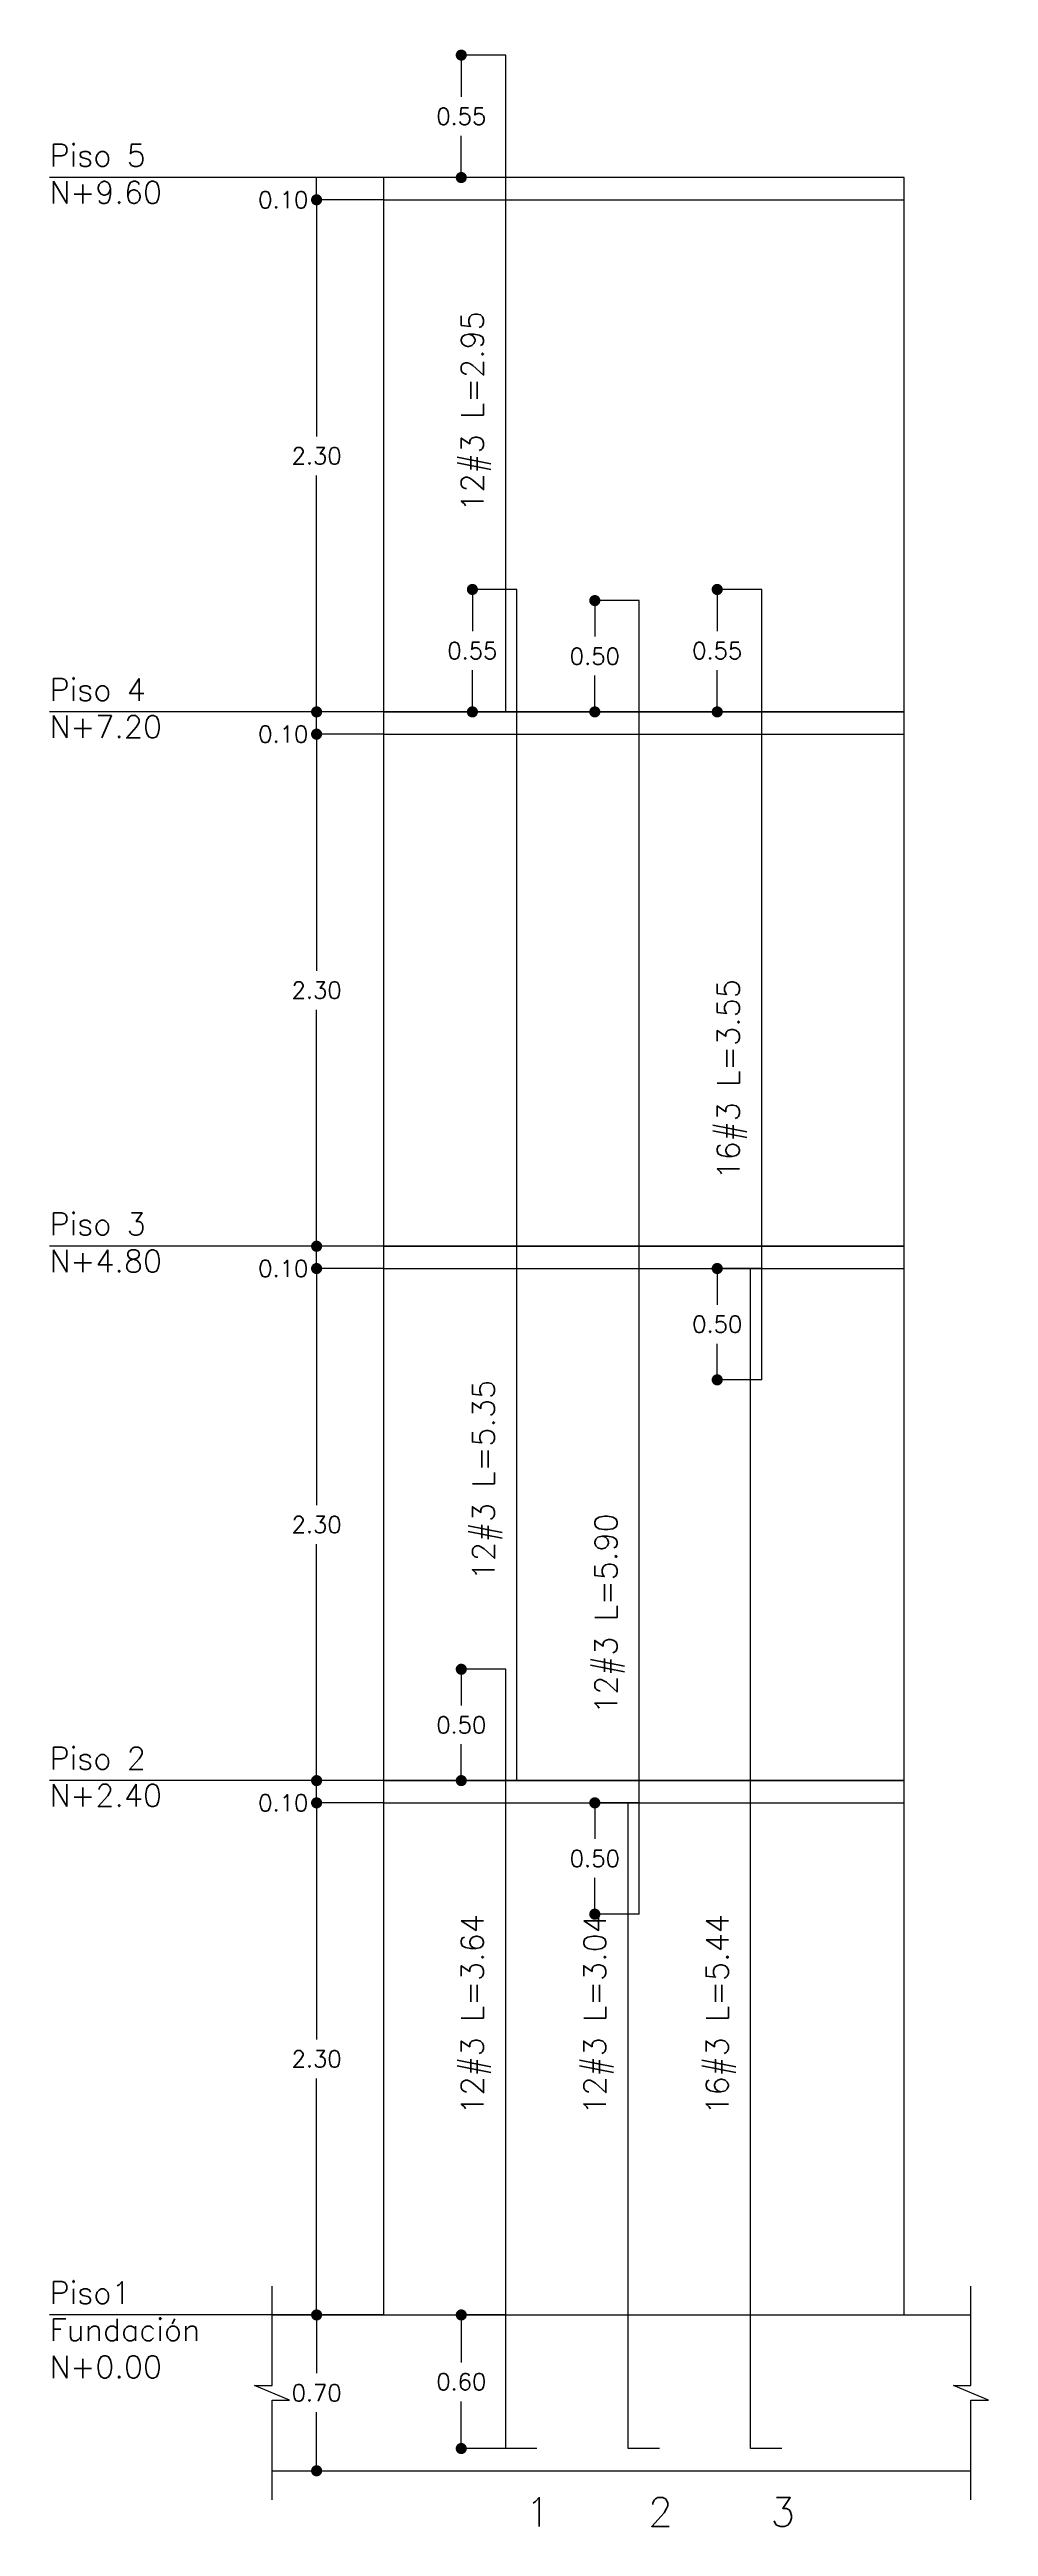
# Model space of a CAD drawing. Header units: millimetres. Extents: x -99999999 to 100000000, y -41 to 20.
# Drawn here: x 86.61 to 90.83, y -0.95 to 10.18 of the extents above; entities that cross this region are included whole.
import ezdxf

# ---------------------------------------------------------------- set-up
doc = ezdxf.new("R2010")
doc.units = ezdxf.units.MM
doc.header["$LTSCALE"] = 0.01
doc.header["$PDMODE"] = 3
for name, color, linetype in [('FC_BORDES', 4, 'Continuous'), ('FC_COTAS', 1, 'Continuous'), ('FC_ET_VSMM', 3, 'Continuous'), ('FC_LINEA CORTE', 1, 'Continuous'), ('FC_R-100', 12, 'Continuous'), ('FC_R-80', 11, 'Continuous'), ('FC_REFUERZO', 5, 'Continuous')]:
    doc.layers.add(name, color=color, linetype=linetype)
doc.styles.add('FC_TEXT', font='romans.shx', dxfattribs={"height": 0.002})
doc.styles.add('FC_TEXT1', font='romans.shx')
doc.dimstyles.new('FC_COTAS', dxfattribs={"dimtxt": 0.0015, "dimasz": 0.001, "dimexe": 0, "dimexo": 0, "dimgap": 0.001, "dimtad": 1, "dimtih": 1, "dimtoh": 1, "dimzin": 0, "dimdsep": 46, "dimtxsty": 'FC_TEXT1', "dimblk": 'DOT', "dimcen": 0.09, "dimclrd": 256, "dimclre": 256, "dimclrt": 256, "dimadec": 0, "dimazin": 0, "dimtfac": 1, "dimtix": 1, "dimtmove": 2, "dimatfit": 3, "dimfxl": 1.002, "dimtolj": 1, "dimtzin": 0, "dimlwd": -1, "dimarcsym": 0})

# ---------------------------------------------------------------- blocks, each defined once
blk = doc.blocks.new('_Dot')
at = {"color": 0, "linetype": 'ByBlock', "lineweight": -2}
blk.add_line((-0.5, 0), (-1, 0), dxfattribs=at)
at = {"color": 0, "linetype": 'ByBlock', "const_width": 0.5}
blk.add_lwpolyline([(-0.25, 0, 1), (0.25, 0, 1)], format="xyb", close=True, dxfattribs=at)
blk = doc.blocks.new('*D624')
at = {"layer": 'Defpoints', "color": 0, "ltscale": 0.6, "transparency": 16777216}
for p in [(87.81, 0), (87.81, -0.7), (87.81, -0.7)]:
    blk.add_point(p, dxfattribs=at)
at = {"layer": 'FC_COTAS', "ltscale": 0.6, "transparency": 16777216}
for p, q in [((87.81, -0.05), (87.81, -0.262)), ((87.81, -0.65), (87.81, -0.437))]:
    blk.add_line(p, q, dxfattribs=at)
at = {"layer": 'FC_COTAS', "ltscale": 0.6, "transparency": 16777216, "xscale": 0.05, "yscale": 0.05, "zscale": 0.05}
for p, rotation in [((87.81, 0), 90), ((87.81, -0.7), 270)]:
    blk.add_blockref('_Dot', p, dxfattribs=dict(at, rotation=rotation))
at = {"layer": 'FC_COTAS', "ltscale": 0.6, "transparency": 16777216, "insert": (87.81, -0.35), "char_height": 0.075, "attachment_point": 5, "style": 'FC_TEXT1'}
blk.add_mtext('\\A1;0.70', dxfattribs=at)
blk = doc.blocks.new('*U311')
at = {"layer": 'FC_LINEA CORTE'}
blk.add_lwpolyline([(0, -0.0096), (0, -0.00067), (0.00157, -0.00067), (-0.00157, 0.00067), (0, 0.00067), (0, 0.0096)], dxfattribs=at)
blk = doc.blocks.new('*D626')
at = {"layer": 'Defpoints', "color": 0, "ltscale": 0.6, "transparency": 16777216}
for p in [(87.81, 2.3), (88.11, 2.3), (88.11, 0)]:
    blk.add_point(p, dxfattribs=at)
at = {"layer": 'FC_COTAS', "lineweight": -2, "ltscale": 0.6, "transparency": 16777216}
for p, q in [((88.11, 2.3), (87.81, 2.3)), ((88.11, 0), (87.81, 0))]:
    blk.add_line(p, q, dxfattribs=at)
at = {"layer": 'FC_COTAS', "ltscale": 0.6, "transparency": 16777216}
for p, q in [((87.81, 2.25), (87.81, 1.237)), ((87.81, 0.05), (87.81, 1.062))]:
    blk.add_line(p, q, dxfattribs=at)
at = {"layer": 'FC_COTAS', "ltscale": 0.6, "transparency": 16777216, "xscale": 0.05, "yscale": 0.05, "zscale": 0.05}
for p, rotation in [((87.81, 2.3), 90), ((87.81, 0), 270)]:
    blk.add_blockref('_Dot', p, dxfattribs=dict(at, rotation=rotation))
at = {"layer": 'FC_COTAS', "ltscale": 0.6, "transparency": 16777216, "insert": (87.81, 1.15), "char_height": 0.075, "attachment_point": 5, "style": 'FC_TEXT1'}
blk.add_mtext('\\A1;2.30', dxfattribs=at)
blk = doc.blocks.new('*D627')
at = {"layer": 'Defpoints', "color": 0, "ltscale": 0.6, "transparency": 16777216}
for p in [(87.81, 2.4), (88.11, 2.4), (88.11, 2.3)]:
    blk.add_point(p, dxfattribs=at)
at = {"layer": 'FC_COTAS', "lineweight": -2, "ltscale": 0.6, "transparency": 16777216}
for p, q in [((88.11, 2.4), (87.81, 2.4)), ((88.11, 2.3), (87.81, 2.3))]:
    blk.add_line(p, q, dxfattribs=at)
at = {"layer": 'FC_COTAS', "ltscale": 0.6, "transparency": 16777216}
blk.add_line((87.81, 2.3), (87.81, 2.4), dxfattribs=at)
at = {"layer": 'FC_COTAS', "ltscale": 0.6, "transparency": 16777216, "insert": (87.66, 2.3), "char_height": 0.075, "attachment_point": 5, "style": 'FC_TEXT1'}
blk.add_mtext('\\A1;0.10', dxfattribs=at)
blk = doc.blocks.new('*D628')
at = {"layer": 'Defpoints', "color": 0, "ltscale": 0.6, "transparency": 16777216}
for p in [(87.81, 4.7), (88.11, 4.7), (88.11, 2.4)]:
    blk.add_point(p, dxfattribs=at)
at = {"layer": 'FC_COTAS', "lineweight": -2, "ltscale": 0.6, "transparency": 16777216}
for p, q in [((88.11, 4.7), (87.81, 4.7)), ((88.11, 2.4), (87.81, 2.4))]:
    blk.add_line(p, q, dxfattribs=at)
at = {"layer": 'FC_COTAS', "ltscale": 0.6, "transparency": 16777216}
for p, q in [((87.81, 4.65), (87.81, 3.637)), ((87.81, 2.45), (87.81, 3.462))]:
    blk.add_line(p, q, dxfattribs=at)
at = {"layer": 'FC_COTAS', "ltscale": 0.6, "transparency": 16777216, "xscale": 0.05, "yscale": 0.05, "zscale": 0.05}
for p, rotation in [((87.81, 4.7), 90), ((87.81, 2.4), 270)]:
    blk.add_blockref('_Dot', p, dxfattribs=dict(at, rotation=rotation))
at = {"layer": 'FC_COTAS', "ltscale": 0.6, "transparency": 16777216, "insert": (87.81, 3.55), "char_height": 0.075, "attachment_point": 5, "style": 'FC_TEXT1'}
blk.add_mtext('\\A1;2.30', dxfattribs=at)
blk = doc.blocks.new('*D629')
at = {"layer": 'Defpoints', "color": 0, "ltscale": 0.6, "transparency": 16777216}
for p in [(87.81, 4.8), (88.11, 4.8), (88.11, 4.7)]:
    blk.add_point(p, dxfattribs=at)
at = {"layer": 'FC_COTAS', "lineweight": -2, "ltscale": 0.6, "transparency": 16777216}
for p, q in [((88.11, 4.8), (87.81, 4.8)), ((88.11, 4.7), (87.81, 4.7))]:
    blk.add_line(p, q, dxfattribs=at)
at = {"layer": 'FC_COTAS', "ltscale": 0.6, "transparency": 16777216}
blk.add_line((87.81, 4.7), (87.81, 4.8), dxfattribs=at)
at = {"layer": 'FC_COTAS', "ltscale": 0.6, "transparency": 16777216, "insert": (87.66, 4.7), "char_height": 0.075, "attachment_point": 5, "style": 'FC_TEXT1'}
blk.add_mtext('\\A1;0.10', dxfattribs=at)
blk = doc.blocks.new('*D630')
at = {"layer": 'Defpoints', "color": 0, "ltscale": 0.6, "transparency": 16777216}
for p in [(87.81, 7.1), (88.11, 7.1), (88.11, 4.8)]:
    blk.add_point(p, dxfattribs=at)
at = {"layer": 'FC_COTAS', "lineweight": -2, "ltscale": 0.6, "transparency": 16777216}
for p, q in [((88.11, 7.1), (87.81, 7.1)), ((88.11, 4.8), (87.81, 4.8))]:
    blk.add_line(p, q, dxfattribs=at)
at = {"layer": 'FC_COTAS', "ltscale": 0.6, "transparency": 16777216}
for p, q in [((87.81, 7.05), (87.81, 6.037)), ((87.81, 4.85), (87.81, 5.862))]:
    blk.add_line(p, q, dxfattribs=at)
at = {"layer": 'FC_COTAS', "ltscale": 0.6, "transparency": 16777216, "xscale": 0.05, "yscale": 0.05, "zscale": 0.05}
for p, rotation in [((87.81, 7.1), 90), ((87.81, 4.8), 270)]:
    blk.add_blockref('_Dot', p, dxfattribs=dict(at, rotation=rotation))
at = {"layer": 'FC_COTAS', "ltscale": 0.6, "transparency": 16777216, "insert": (87.81, 5.95), "char_height": 0.075, "attachment_point": 5, "style": 'FC_TEXT1'}
blk.add_mtext('\\A1;2.30', dxfattribs=at)
blk = doc.blocks.new('*D631')
at = {"layer": 'Defpoints', "color": 0, "ltscale": 0.6, "transparency": 16777216}
for p in [(87.81, 7.2), (88.11, 7.2), (88.11, 7.1)]:
    blk.add_point(p, dxfattribs=at)
at = {"layer": 'FC_COTAS', "lineweight": -2, "ltscale": 0.6, "transparency": 16777216}
for p, q in [((88.11, 7.2), (87.81, 7.2)), ((88.11, 7.1), (87.81, 7.1))]:
    blk.add_line(p, q, dxfattribs=at)
at = {"layer": 'FC_COTAS', "ltscale": 0.6, "transparency": 16777216}
blk.add_line((87.81, 7.1), (87.81, 7.2), dxfattribs=at)
at = {"layer": 'FC_COTAS', "ltscale": 0.6, "transparency": 16777216, "insert": (87.66, 7.1), "char_height": 0.075, "attachment_point": 5, "style": 'FC_TEXT1'}
blk.add_mtext('\\A1;0.10', dxfattribs=at)
blk = doc.blocks.new('*D632')
at = {"layer": 'Defpoints', "color": 0, "ltscale": 0.6, "transparency": 16777216}
for p in [(87.81, 9.5), (88.11, 9.5), (88.11, 7.2)]:
    blk.add_point(p, dxfattribs=at)
at = {"layer": 'FC_COTAS', "lineweight": -2, "ltscale": 0.6, "transparency": 16777216}
for p, q in [((88.11, 9.5), (87.81, 9.5)), ((88.11, 7.2), (87.81, 7.2))]:
    blk.add_line(p, q, dxfattribs=at)
at = {"layer": 'FC_COTAS', "ltscale": 0.6, "transparency": 16777216}
for p, q in [((87.81, 9.45), (87.81, 8.437)), ((87.81, 7.25), (87.81, 8.262))]:
    blk.add_line(p, q, dxfattribs=at)
at = {"layer": 'FC_COTAS', "ltscale": 0.6, "transparency": 16777216, "xscale": 0.05, "yscale": 0.05, "zscale": 0.05}
for p, rotation in [((87.81, 9.5), 90), ((87.81, 7.2), 270)]:
    blk.add_blockref('_Dot', p, dxfattribs=dict(at, rotation=rotation))
at = {"layer": 'FC_COTAS', "ltscale": 0.6, "transparency": 16777216, "insert": (87.81, 8.35), "char_height": 0.075, "attachment_point": 5, "style": 'FC_TEXT1'}
blk.add_mtext('\\A1;2.30', dxfattribs=at)
blk = doc.blocks.new('*D633')
at = {"layer": 'Defpoints', "color": 0, "ltscale": 0.6, "transparency": 16777216}
for p in [(87.81, 9.6), (88.11, 9.6), (88.11, 9.5)]:
    blk.add_point(p, dxfattribs=at)
at = {"layer": 'FC_COTAS', "lineweight": -2, "ltscale": 0.6, "transparency": 16777216}
for p, q in [((88.11, 9.6), (87.81, 9.6)), ((88.11, 9.5), (87.81, 9.5))]:
    blk.add_line(p, q, dxfattribs=at)
at = {"layer": 'FC_COTAS', "ltscale": 0.6, "transparency": 16777216}
blk.add_line((87.81, 9.5), (87.81, 9.6), dxfattribs=at)
at = {"layer": 'FC_COTAS', "ltscale": 0.6, "transparency": 16777216, "insert": (87.66, 9.5), "char_height": 0.075, "attachment_point": 5, "style": 'FC_TEXT1'}
blk.add_mtext('\\A1;0.10', dxfattribs=at)
blk = doc.blocks.new('*D634')
at = {"layer": 'Defpoints', "color": 0, "ltscale": 0.6, "transparency": 16777216}
for p in [(88.66, 0), (88.46, 0), (88.66, -0.6)]:
    blk.add_point(p, dxfattribs=at)
at = {"layer": 'FC_COTAS', "lineweight": -2, "ltscale": 0.6, "transparency": 16777216}
for p, q in [((88.66, 0), (88.46, 0)), ((88.66, -0.6), (88.46, -0.6))]:
    blk.add_line(p, q, dxfattribs=at)
at = {"layer": 'FC_COTAS', "ltscale": 0.6, "transparency": 16777216}
for p, q in [((88.46, -0.05), (88.46, -0.213)), ((88.46, -0.55), (88.46, -0.388))]:
    blk.add_line(p, q, dxfattribs=at)
at = {"layer": 'FC_COTAS', "ltscale": 0.6, "transparency": 16777216, "xscale": 0.05, "yscale": 0.05, "zscale": 0.05}
for p, rotation in [((88.46, 0), 90), ((88.46, -0.6), 270)]:
    blk.add_blockref('_Dot', p, dxfattribs=dict(at, rotation=rotation))
at = {"layer": 'FC_COTAS', "ltscale": 0.6, "transparency": 16777216, "insert": (88.46, -0.3), "char_height": 0.075, "attachment_point": 5, "style": 'FC_TEXT1'}
blk.add_mtext('\\A1;0.60', dxfattribs=at)
blk = doc.blocks.new('*D635')
at = {"layer": 'Defpoints', "color": 0, "ltscale": 0.6, "transparency": 16777216}
for p in [(88.46, 2.9), (88.66, 2.9), (88.66, 2.4)]:
    blk.add_point(p, dxfattribs=at)
at = {"layer": 'FC_COTAS', "lineweight": -2, "ltscale": 0.6, "transparency": 16777216}
for p, q in [((88.66, 2.9), (88.46, 2.9)), ((88.66, 2.4), (88.46, 2.4))]:
    blk.add_line(p, q, dxfattribs=at)
at = {"layer": 'FC_COTAS', "ltscale": 0.6, "transparency": 16777216}
for p, q in [((88.46, 2.85), (88.46, 2.738)), ((88.46, 2.45), (88.46, 2.563))]:
    blk.add_line(p, q, dxfattribs=at)
at = {"layer": 'FC_COTAS', "ltscale": 0.6, "transparency": 16777216, "xscale": 0.05, "yscale": 0.05, "zscale": 0.05}
for p, rotation in [((88.46, 2.9), 90), ((88.46, 2.4), 270)]:
    blk.add_blockref('_Dot', p, dxfattribs=dict(at, rotation=rotation))
at = {"layer": 'FC_COTAS', "ltscale": 0.6, "transparency": 16777216, "insert": (88.46, 2.65), "char_height": 0.075, "attachment_point": 5, "style": 'FC_TEXT1'}
blk.add_mtext('\\A1;0.50', dxfattribs=at)
blk = doc.blocks.new('*D636')
at = {"layer": 'Defpoints', "color": 0, "ltscale": 0.6, "transparency": 16777216}
for p in [(88.51, 7.75), (88.71, 7.75), (88.71, 7.2)]:
    blk.add_point(p, dxfattribs=at)
at = {"layer": 'FC_COTAS', "lineweight": -2, "ltscale": 0.6, "transparency": 16777216}
for p, q in [((88.71, 7.75), (88.51, 7.75)), ((88.71, 7.2), (88.51, 7.2))]:
    blk.add_line(p, q, dxfattribs=at)
at = {"layer": 'FC_COTAS', "ltscale": 0.6, "transparency": 16777216}
for p, q in [((88.51, 7.7), (88.51, 7.563)), ((88.51, 7.25), (88.51, 7.388))]:
    blk.add_line(p, q, dxfattribs=at)
at = {"layer": 'FC_COTAS', "ltscale": 0.6, "transparency": 16777216, "xscale": 0.05, "yscale": 0.05, "zscale": 0.05}
for p, rotation in [((88.51, 7.75), 90), ((88.51, 7.2), 270)]:
    blk.add_blockref('_Dot', p, dxfattribs=dict(at, rotation=rotation))
at = {"layer": 'FC_COTAS', "ltscale": 0.6, "transparency": 16777216, "insert": (88.51, 7.475), "char_height": 0.075, "attachment_point": 5, "style": 'FC_TEXT1'}
blk.add_mtext('\\A1;0.55', dxfattribs=at)
blk = doc.blocks.new('*D637')
at = {"layer": 'Defpoints', "color": 0, "ltscale": 0.6, "transparency": 16777216}
for p in [(88.46, 10.15), (88.66, 10.15), (88.66, 9.6)]:
    blk.add_point(p, dxfattribs=at)
at = {"layer": 'FC_COTAS', "lineweight": -2, "ltscale": 0.6, "transparency": 16777216}
for p, q in [((88.66, 10.15), (88.46, 10.15)), ((88.66, 9.6), (88.46, 9.6))]:
    blk.add_line(p, q, dxfattribs=at)
at = {"layer": 'FC_COTAS', "ltscale": 0.6, "transparency": 16777216}
for p, q in [((88.46, 10.1), (88.46, 9.963)), ((88.46, 9.65), (88.46, 9.788))]:
    blk.add_line(p, q, dxfattribs=at)
at = {"layer": 'FC_COTAS', "ltscale": 0.6, "transparency": 16777216, "xscale": 0.05, "yscale": 0.05, "zscale": 0.05}
for p, rotation in [((88.46, 10.15), 90), ((88.46, 9.6), 270)]:
    blk.add_blockref('_Dot', p, dxfattribs=dict(at, rotation=rotation))
at = {"layer": 'FC_COTAS', "ltscale": 0.6, "transparency": 16777216, "insert": (88.46, 9.875), "char_height": 0.075, "attachment_point": 5, "style": 'FC_TEXT1'}
blk.add_mtext('\\A1;0.55', dxfattribs=at)
blk = doc.blocks.new('*D638')
at = {"layer": 'Defpoints', "color": 0, "ltscale": 0.6, "transparency": 16777216}
for p in [(89.06, 2.3), (89.26, 2.3), (89.26, 1.8)]:
    blk.add_point(p, dxfattribs=at)
at = {"layer": 'FC_COTAS', "lineweight": -2, "ltscale": 0.6, "transparency": 16777216}
for p, q in [((89.26, 2.3), (89.06, 2.3)), ((89.26, 1.8), (89.06, 1.8))]:
    blk.add_line(p, q, dxfattribs=at)
at = {"layer": 'FC_COTAS', "ltscale": 0.6, "transparency": 16777216}
for p, q in [((89.06, 2.25), (89.06, 2.138)), ((89.06, 1.85), (89.06, 1.963))]:
    blk.add_line(p, q, dxfattribs=at)
at = {"layer": 'FC_COTAS', "ltscale": 0.6, "transparency": 16777216, "xscale": 0.05, "yscale": 0.05, "zscale": 0.05}
for p, rotation in [((89.06, 2.3), 90), ((89.06, 1.8), 270)]:
    blk.add_blockref('_Dot', p, dxfattribs=dict(at, rotation=rotation))
at = {"layer": 'FC_COTAS', "ltscale": 0.6, "transparency": 16777216, "insert": (89.06, 2.05), "char_height": 0.075, "attachment_point": 5, "style": 'FC_TEXT1'}
blk.add_mtext('\\A1;0.50', dxfattribs=at)
blk = doc.blocks.new('*D639')
at = {"layer": 'Defpoints', "color": 0, "ltscale": 0.6, "transparency": 16777216}
for p in [(89.06, 7.7), (89.26, 7.7), (89.26, 7.2)]:
    blk.add_point(p, dxfattribs=at)
at = {"layer": 'FC_COTAS', "lineweight": -2, "ltscale": 0.6, "transparency": 16777216}
for p, q in [((89.26, 7.7), (89.06, 7.7)), ((89.26, 7.2), (89.06, 7.2))]:
    blk.add_line(p, q, dxfattribs=at)
at = {"layer": 'FC_COTAS', "ltscale": 0.6, "transparency": 16777216}
for p, q in [((89.06, 7.65), (89.06, 7.538)), ((89.06, 7.25), (89.06, 7.363))]:
    blk.add_line(p, q, dxfattribs=at)
at = {"layer": 'FC_COTAS', "ltscale": 0.6, "transparency": 16777216, "xscale": 0.05, "yscale": 0.05, "zscale": 0.05}
for p, rotation in [((89.06, 7.7), 90), ((89.06, 7.2), 270)]:
    blk.add_blockref('_Dot', p, dxfattribs=dict(at, rotation=rotation))
at = {"layer": 'FC_COTAS', "ltscale": 0.6, "transparency": 16777216, "insert": (89.06, 7.45), "char_height": 0.075, "attachment_point": 5, "style": 'FC_TEXT1'}
blk.add_mtext('\\A1;0.50', dxfattribs=at)
blk = doc.blocks.new('*D640')
at = {"layer": 'Defpoints', "color": 0, "ltscale": 0.6, "transparency": 16777216}
for p in [(89.61, 4.7), (89.81, 4.7), (89.81, 4.2)]:
    blk.add_point(p, dxfattribs=at)
at = {"layer": 'FC_COTAS', "lineweight": -2, "ltscale": 0.6, "transparency": 16777216}
for p, q in [((89.81, 4.7), (89.61, 4.7)), ((89.81, 4.2), (89.61, 4.2))]:
    blk.add_line(p, q, dxfattribs=at)
at = {"layer": 'FC_COTAS', "ltscale": 0.6, "transparency": 16777216}
for p, q in [((89.61, 4.65), (89.61, 4.537)), ((89.61, 4.25), (89.61, 4.362))]:
    blk.add_line(p, q, dxfattribs=at)
at = {"layer": 'FC_COTAS', "ltscale": 0.6, "transparency": 16777216, "xscale": 0.05, "yscale": 0.05, "zscale": 0.05}
for p, rotation in [((89.61, 4.7), 90), ((89.61, 4.2), 270)]:
    blk.add_blockref('_Dot', p, dxfattribs=dict(at, rotation=rotation))
at = {"layer": 'FC_COTAS', "ltscale": 0.6, "transparency": 16777216, "insert": (89.61, 4.45), "char_height": 0.075, "attachment_point": 5, "style": 'FC_TEXT1'}
blk.add_mtext('\\A1;0.50', dxfattribs=at)
blk = doc.blocks.new('*D641')
at = {"layer": 'Defpoints', "color": 0, "ltscale": 0.6, "transparency": 16777216}
for p in [(89.61, 7.75), (89.81, 7.75), (89.81, 7.2)]:
    blk.add_point(p, dxfattribs=at)
at = {"layer": 'FC_COTAS', "lineweight": -2, "ltscale": 0.6, "transparency": 16777216}
for p, q in [((89.81, 7.75), (89.61, 7.75)), ((89.81, 7.2), (89.61, 7.2))]:
    blk.add_line(p, q, dxfattribs=at)
at = {"layer": 'FC_COTAS', "ltscale": 0.6, "transparency": 16777216}
for p, q in [((89.61, 7.7), (89.61, 7.562)), ((89.61, 7.25), (89.61, 7.387))]:
    blk.add_line(p, q, dxfattribs=at)
at = {"layer": 'FC_COTAS', "ltscale": 0.6, "transparency": 16777216, "xscale": 0.05, "yscale": 0.05, "zscale": 0.05}
for p, rotation in [((89.61, 7.75), 90), ((89.61, 7.2), 270)]:
    blk.add_blockref('_Dot', p, dxfattribs=dict(at, rotation=rotation))
at = {"layer": 'FC_COTAS', "ltscale": 0.6, "transparency": 16777216, "insert": (89.61, 7.475), "char_height": 0.075, "attachment_point": 5, "style": 'FC_TEXT1'}
blk.add_mtext('\\A1;0.55', dxfattribs=at)

msp = doc.modelspace()

# ---------------------------------------------------------------- linework, layer by layer
at = {"layer": 'FC_BORDES', "ltscale": 0.6}
for points in [[(88.11, 7.2), (90.45, 7.2), (90.45, 9.6), (88.11, 9.6)], [(88.11, 4.8), (90.45, 4.8), (90.45, 7.2), (88.11, 7.2)], [(88.11, 2.4), (90.45, 2.4), (90.45, 4.8), (88.11, 4.8)], [(88.11, 0), (90.45, 0), (90.45, 2.4), (88.11, 2.4)]]:
    msp.add_lwpolyline(points, close=True, dxfattribs=at)
for points in [[(88.11, 9.5), (90.45, 9.5)], [(88.11, 7.1), (90.45, 7.1)], [(88.11, 4.7), (90.45, 4.7)], [(88.11, 2.3), (90.45, 2.3)], [(87.61, 0), (90.75, 0)], [(87.61, -0.7), (90.75, -0.7)]]:
    msp.add_lwpolyline(points, dxfattribs=at)
at = {"layer": 'FC_LINEA CORTE', "ltscale": 0.35}
for p, q in [((88.11, 9.6), (86.61, 9.6)), ((88.11, 7.2), (86.61, 7.2)), ((88.11, 4.8), (86.61, 4.8)), ((88.11, 2.4), (86.61, 2.4)), ((88.11, 0), (86.61, 0))]:
    msp.add_line(p, q, dxfattribs=at)
at = {"layer": 'FC_REFUERZO', "ltscale": 0.6}
for points in [[(88.66, 7.2), (88.66, 10.15)], [(88.71, 2.4), (88.71, 7.75)], [(89.26, 1.8), (89.26, 7.7)], [(89.81, 4.2), (89.81, 7.75)], [(89.9, -0.6), (89.76, -0.6), (89.76, 4.7)], [(88.8, -0.6), (88.66, -0.6), (88.66, 2.9)], [(89.35, -0.6), (89.21, -0.6), (89.21, 2.3)]]:
    msp.add_lwpolyline(points, dxfattribs=at)

# ---------------------------------------------------------------- block references
at = {"layer": 'FC_ET_VSMM', "ltscale": 0.6, "xscale": 50, "yscale": 50, "zscale": 50}
for p in [(87.61, -0.35), (90.75, -0.35)]:
    msp.add_blockref('*U311', p, dxfattribs=at)

# ---------------------------------------------------------------- texts
at = {"layer": 'FC_R-100', "style": 'FC_TEXT'}
for s, p in [(' 1', (88.66, -0.95)), (' 2', (89.21, -0.95)), (' 3', (89.76, -0.95))]:
    msp.add_text(s, height=0.13, dxfattribs=at).set_placement(p)
at = {"layer": 'FC_R-80', "ltscale": 0.6, "char_height": 0.1, "width": 0.75, "attachment_point": 1, "style": 'FC_TEXT1'}
for s, insert in [('Piso 5^M^JN+9.60', (86.61, 9.75)), ('Piso 4^M^JN+7.20', (86.61, 7.35)), ('Piso 3^M^JN+4.80', (86.61, 4.95)), ('Piso 2^M^JN+2.40', (86.61, 2.55)), ('Piso1^M^JFundación ^M^JN+0.00', (86.61, 0.15))]:
    msp.add_mtext(s, dxfattribs=dict(at, insert=insert))
at = {"layer": 'FC_R-80', "ltscale": 0.6, "char_height": 0.1, "width": 1.3, "attachment_point": 1, "rotation": 90, "style": 'FC_TEXT1'}
for s, insert in [('12#3 L=2.95', (88.46, 8.1)), ('16#3 L=3.55', (89.61, 5.1)), ('12#3 L=5.35', (88.51, 3.3)), ('12#3 L=5.90', (89.06, 2.7)), ('12#3 L=3.64', (88.46, 0.9)), ('12#3 L=3.04', (89.01, 0.9)), ('16#3 L=5.44', (89.56, 0.9))]:
    msp.add_mtext(s, dxfattribs=dict(at, insert=insert))

# ---------------------------------------------------------------- dimensions: what is measured, and where the dimension line sits
at = {"layer": 'FC_COTAS', "ltscale": 0.6}
for base, p1, p2, picture, middle in [((88.46, 10.15), (88.66, 9.6), (88.66, 10.15), '*D637', (88.46, 9.875)), ((87.81, 9.6), (88.11, 9.5), (88.11, 9.6), '*D633', (87.66, 9.5)), ((87.81, 9.5), (88.11, 7.2), (88.11, 9.5), '*D632', (87.81, 8.35)), ((88.51, 7.75), (88.71, 7.2), (88.71, 7.75), '*D636', (88.51, 7.475)), ((89.06, 7.7), (89.26, 7.2), (89.26, 7.7), '*D639', (89.06, 7.45)), ((89.61, 7.75), (89.81, 7.2), (89.81, 7.75), '*D641', (89.61, 7.475)), ((87.81, 7.2), (88.11, 7.1), (88.11, 7.2), '*D631', (87.66, 7.1)), ((87.81, 7.1), (88.11, 4.8), (88.11, 7.1), '*D630', (87.81, 5.95)), ((87.81, 4.8), (88.11, 4.7), (88.11, 4.8), '*D629', (87.66, 4.7)), ((87.81, 4.7), (88.11, 2.4), (88.11, 4.7), '*D628', (87.81, 3.55)), ((89.61, 4.7), (89.81, 4.2), (89.81, 4.7), '*D640', (89.61, 4.45)), ((88.46, 2.9), (88.66, 2.4), (88.66, 2.9), '*D635', (88.46, 2.65)), ((87.81, 2.4), (88.11, 2.3), (88.11, 2.4), '*D627', (87.66, 2.3)), ((87.81, 2.3), (88.11, 0), (88.11, 2.3), '*D626', (87.81, 1.15)), ((89.06, 2.3), (89.26, 1.8), (89.26, 2.3), '*D638', (89.06, 2.05)), ((87.81, -0.7), (87.81, 0), (87.81, -0.7), '*D624', (87.81, -0.35)), ((88.46, 0), (88.66, -0.6), (88.66, 0), '*D634', (88.46, -0.3))]:
    dim = msp.add_linear_dim(base=base, p1=p1, p2=p2, angle=90, dimstyle='FC_COTAS', override={"dimscale": 0, "dimtxt": 0.0015, "dimasz": 0.001, "dimblk1": 'Dot', "dimblk2": 'Dot', "dimsah": 1, "dimtix": 1, "dimtofl": 1, "dimtmove": 2, "dimatfit": 3}, dxfattribs=at)
    dim.commit()
    dim.dimension.update_dxf_attribs({"geometry": picture, "text_midpoint": middle, "dimtype": 128})

doc.saveas('drawing.dxf')
